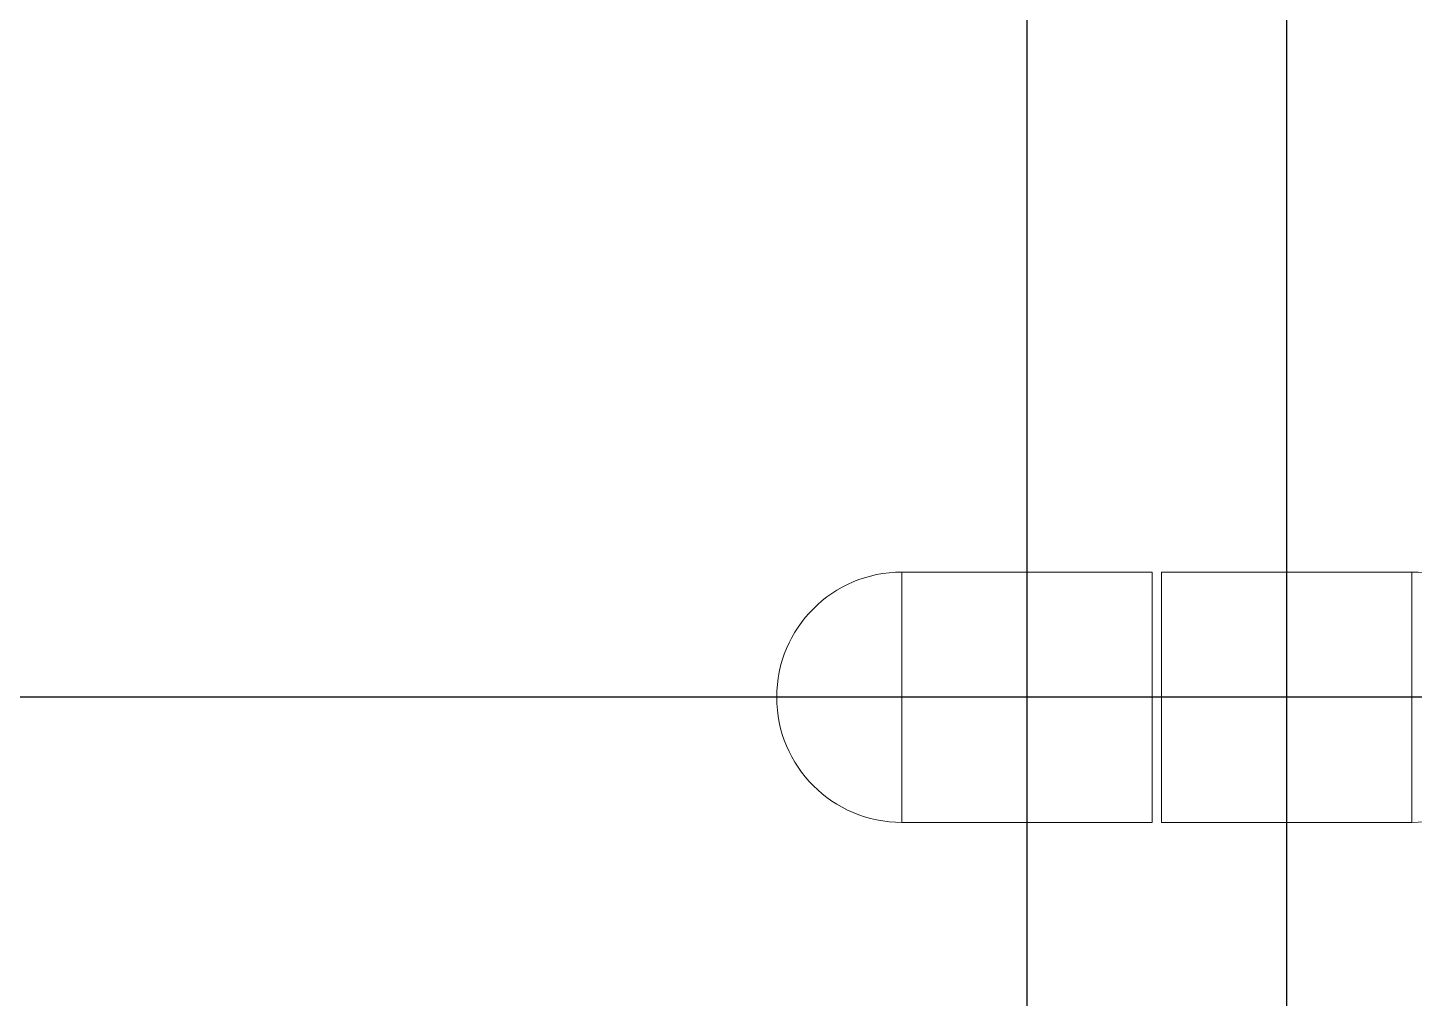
# Model space of a CAD drawing. Header units: metres. Extents: x -18745 to 220762, y -1579758 to -1356048.
# Drawn here: x 112897 to 115833, y -1463075 to -1461020 of the extents above; entities that cross this region are included whole.
import ezdxf

# ---------------------------------------------------------------- set-up
doc = ezdxf.new("R2010")
doc.units = ezdxf.units.M
doc.layers.get('0').update_dxf_attribs({"lineweight": 0})
doc.layers.add('A-100 - Copy$0$axes', color=8, linetype='Continuous')
doc.layers.add('A-100 - Copy$0$Structure', color=8, linetype='Continuous', lineweight=9)
doc.layers.add('A-100 - Copy$0$Walls', color=8, linetype='Continuous', lineweight=0)

# ---------------------------------------------------------------- blocks, each defined once
blk = doc.blocks.new('A-100 - Copy')
at = {"layer": 'A-100 - Copy$0$axes'}
for p, q in [((115013.3, -1477297.4, 0), (115013.3, -1366771.9, 0)), ((115563.3, -1477297.4, 0), (115563.3, -1366771.9, 0)), ((115563.3, -1477297.4, 0), (115563.3, -1366771.9, 0)), ((215702.3, -1462437.7, 2.4), (83332.8, -1462437.7, 2.4))]:
    blk.add_line(p, q, dxfattribs=at)
at = {"layer": 'A-100 - Copy$0$Structure', "elevation": 0}
for points in [[(114748.3, -1462702.7), (115278.3, -1462702.7), (115278.3, -1462172.7), (114748.3, -1462172.7)], [(115298.3, -1462702.7), (115828.3, -1462702.7), (115828.3, -1462172.7), (115298.3, -1462172.7)]]:
    blk.add_lwpolyline(points, close=True, dxfattribs=at)
at = {"layer": 'A-100 - Copy$0$Walls'}
for centre, start, end in [((114748, -1462437.7, 0), 90, 270), ((115828.3, -1462437.7, 0), 270, 90)]:
    blk.add_arc(centre, 265, start, end, dxfattribs=at)

msp = doc.modelspace()

# ---------------------------------------------------------------- block references
msp.add_blockref('A-100 - Copy', (0, 0))

doc.saveas('drawing.dxf')
